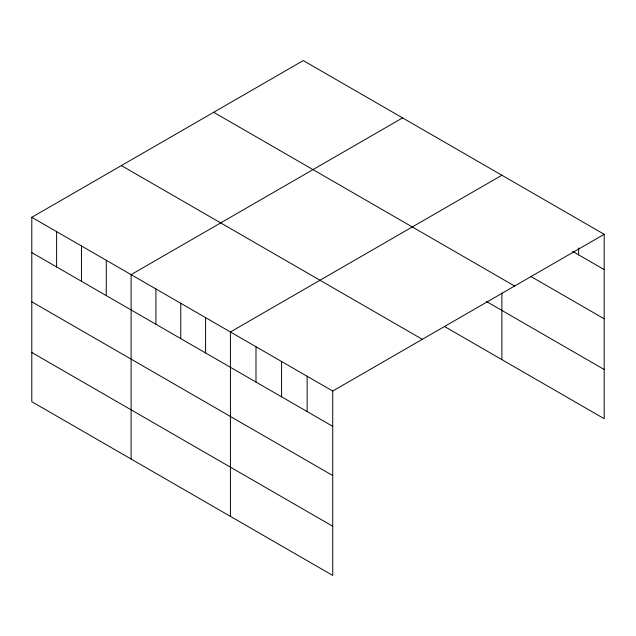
<?xml version="1.0" encoding="UTF-8"?>
<svg xmlns="http://www.w3.org/2000/svg" width="636" height="636" viewBox="0 0 636 636"><rect width="100%" height="100%" fill="white"/><g stroke="black" fill="none" stroke-linecap="round" stroke-linejoin="round"><path stroke-width="0.95" d="M31.8 217.297L332.723 391.037L332.723 575.429L31.8 401.698L31.8 217.297L303.277 60.571L604.2 234.302L604.2 418.703L444.524 326.514M402.58 117.899L131.103 274.633L131.103 459.025M501.883 175.234L230.415 331.968L230.415 516.36M332.723 391.037L604.2 234.302M572.654 251.403L604.2 269.616M530.877 276.477L604.2 318.811M213.688 112.286L514.611 286.025M486.476 301.536L604.2 369.5M121.389 165.583L422.312 339.314M31.8 252.611L332.723 426.351M31.8 301.806L332.723 475.545M31.8 352.495L332.723 526.234M578.625 247.984L578.625 254.845M501.883 292.886L501.883 359.626M307.148 376.274L307.148 411.579M281.573 361.502L281.573 396.808M255.99 346.739L255.99 382.045M205.587 317.634L205.587 352.94M180.759 303.3L180.759 338.606M155.931 288.967L155.931 324.273M106.276 260.299L106.276 295.605M81.456 245.965L81.456 281.279M56.628 231.631L56.628 266.945"/></g></svg>
